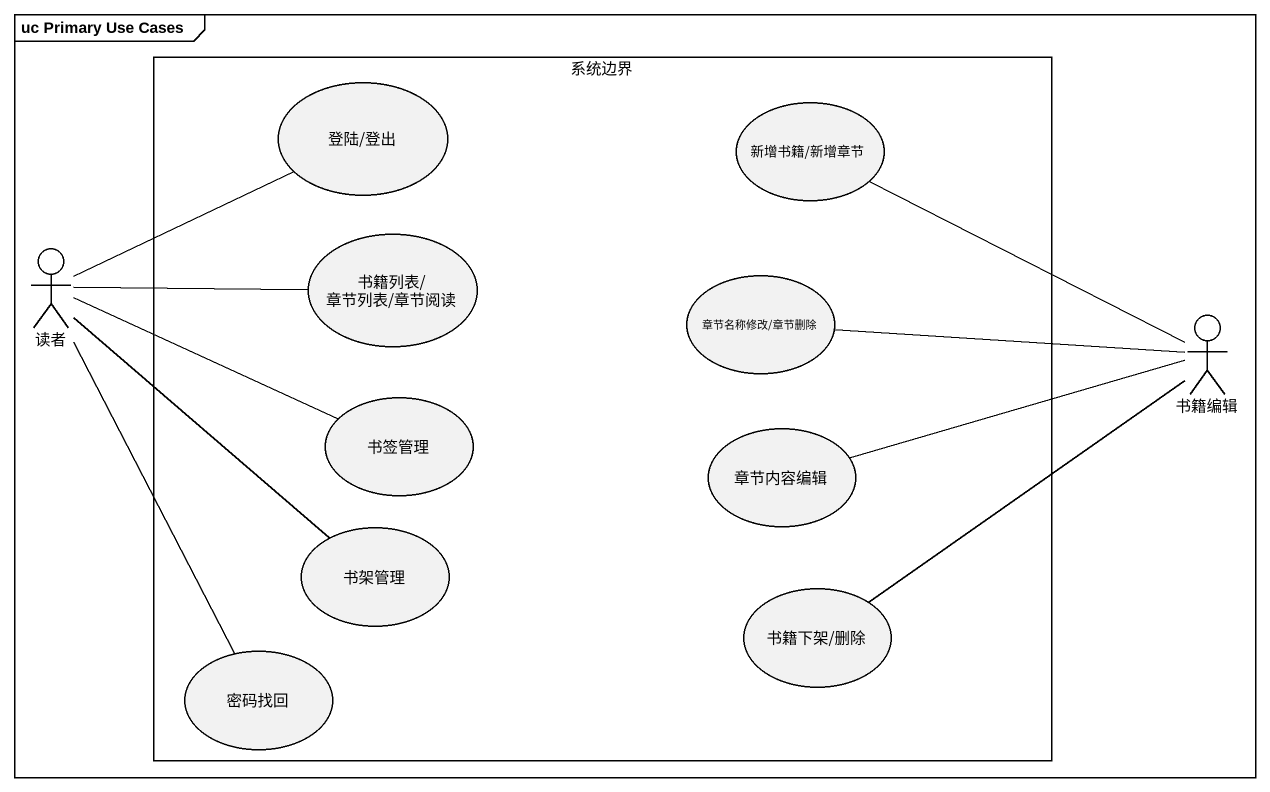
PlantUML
@startuml
mainframe uc Primary Use Cases
rectangle 系统边界 {
  usecase "登陆/登出" as 登陆_登出
  usecase "新增书籍/新增章节" as 新增书籍_新增章节
  usecase "书籍列表/章节列表/章节阅读" as 书籍列表_章节列表_章节阅读
  usecase "章节名称修改/章节删除" as 章节名称修改_章节删除
  usecase 书签管理
  usecase 章节内容编辑
  usecase 书架管理
  usecase "书籍下架/删除" as 书籍下架_删除
  usecase 密码找回
}
actor 读者
actor 书籍编辑
读者 -right- 登陆_登出
读者 -right- 书籍列表_章节列表_章节阅读
读者 -right- 书签管理
读者 -- 书架管理
读者 -- 密码找回
书籍编辑 -left- 新增书籍_新增章节
书籍编辑 -left- 章节名称修改_章节删除
书籍编辑 -left- 章节内容编辑
书籍编辑 -- 书籍下架_删除
@enduml
